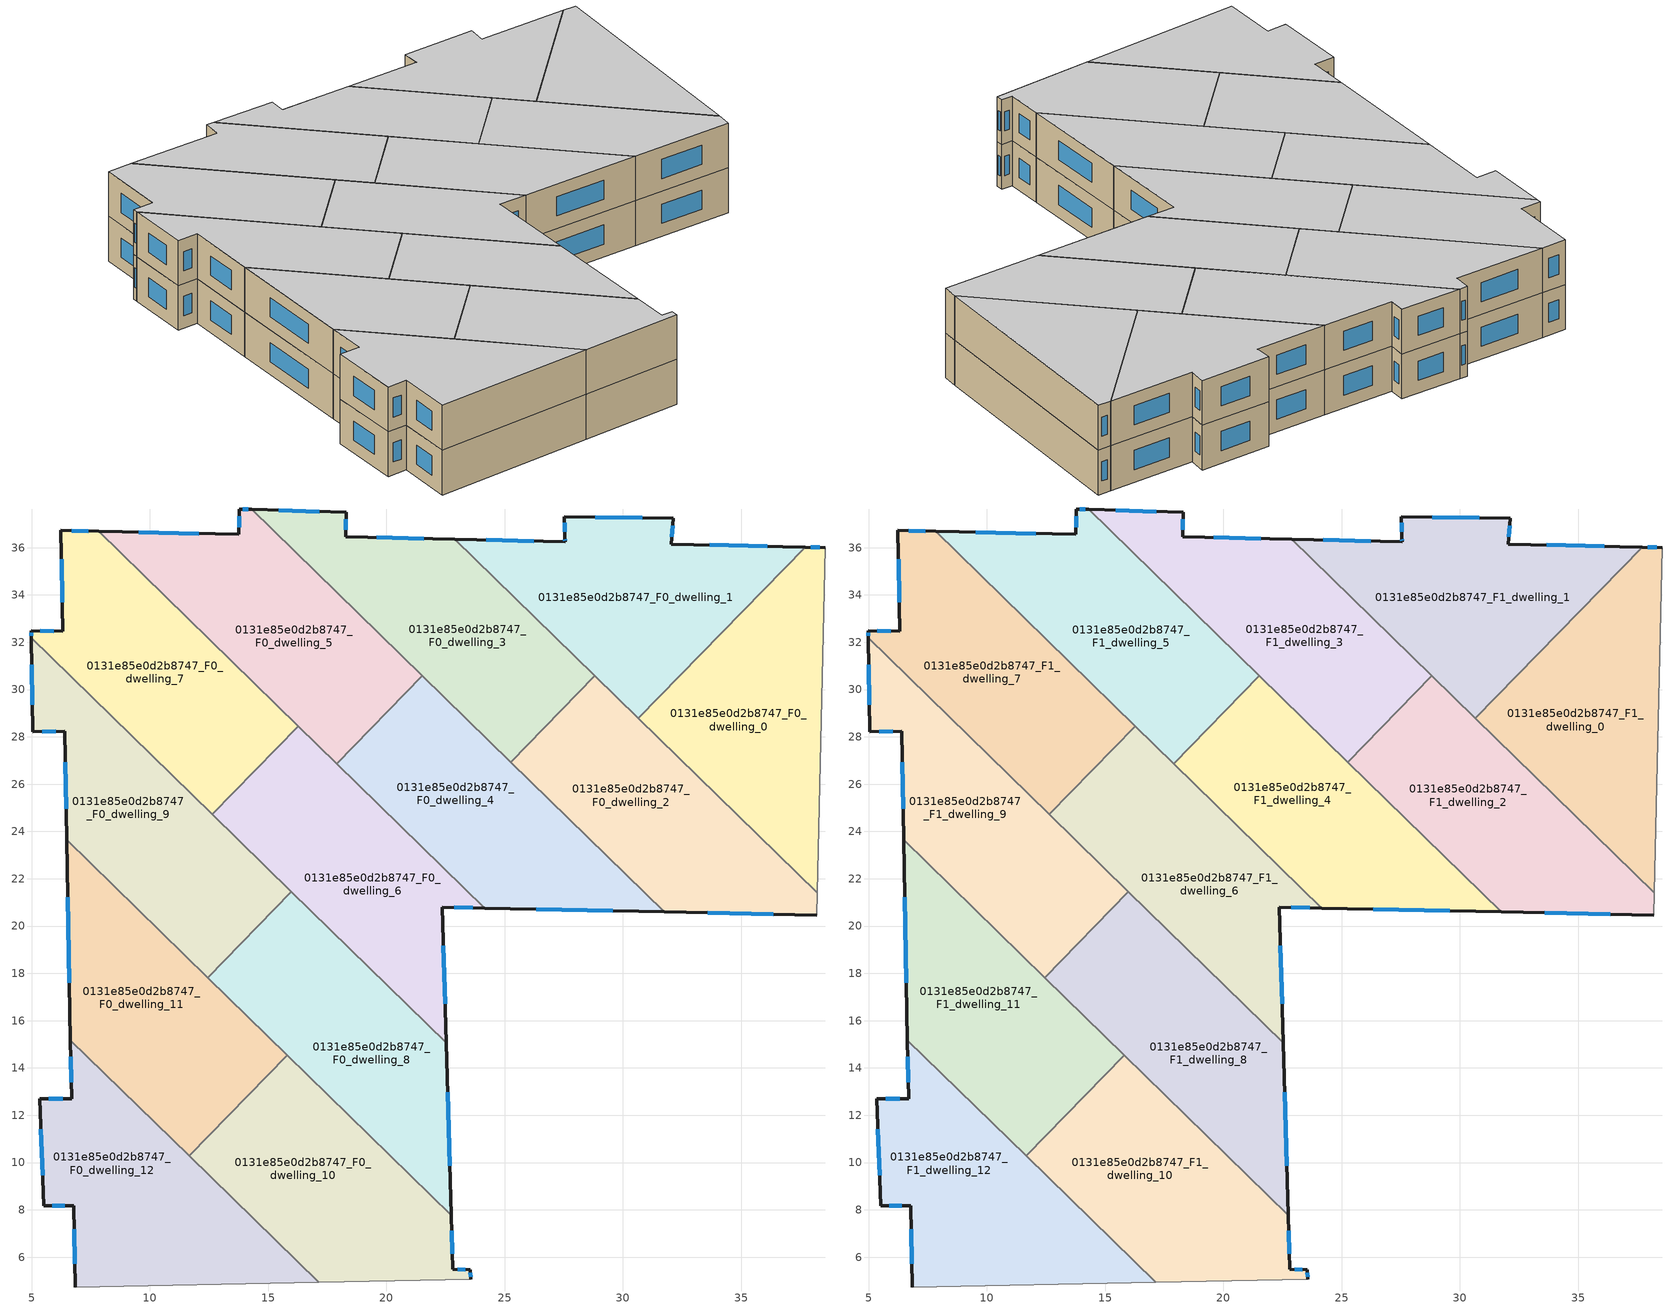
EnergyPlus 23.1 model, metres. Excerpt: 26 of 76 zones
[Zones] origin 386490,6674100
0131e85e0d2b8747_F0_dwelling_0
 floor ground (EU_floor_Construction): 38.56,36 38.22,21.4 30.66,28.79 37.72,36.02 z0
 wall outside (EU_wall_Construction): 38.56,36 37.72,36.02 z0:3
 wall to 0131e85e0d2b8747_F0_dwelling_1 (EU_wall_Construction): 37.72,36.02 30.66,28.79 z0:3
 wall adiabatic (EU_wall_Construction): 38.22,21.4 38.56,36 z0:3
 wall to 0131e85e0d2b8747_F0_dwelling_2 (EU_wall_Construction): 30.66,28.79 38.22,21.4 z0:3
 window (EU_Window_Construction): 38.32,36.01 37.96,36.02 z0.86:2.14
0131e85e0d2b8747_F0_dwelling_1
 floor ground (EU_floor_Construction): 37.72,36.02 30.66,28.79 22.9,36.36 27.56,36.25 27.55,36.41 27.53,37.3 32.13,37.24 32.05,36.15 z0
 wall outside (EU_wall_Construction): 37.72,36.02 32.05,36.15 32.13,37.24 27.53,37.3 27.55,36.41 27.56,36.25 22.9,36.36 z0:3
 wall to 0131e85e0d2b8747_F0_dwelling_3 (EU_wall_Construction): 22.9,36.36 28.82,30.58 z0:3
 wall to 0131e85e0d2b8747_F0_dwelling_2 (EU_wall_Construction): 28.82,30.58 30.65,28.79 z0:3
 window (EU_Window_Construction): 26.23,36.28 24.23,36.33 / 27.56,36.37 27.56,36.3 / 27.54,37.05 27.55,36.67 / 30.81,37.25 28.84,37.28 / 32.08,36.46 32.11,36.92 / 36.1,36.06 33.67,36.11 z0.86:2.14
0131e85e0d2b8747_F0_dwelling_10
 floor ground (EU_floor_Construction): 22.75,7.77 22.82,5.5 23.55,5.46 23.57,5.06 17.14,4.94 11.66,10.28 15.82,14.54 z0
 wall outside (EU_wall_Construction): 23.57,5.06 23.55,5.46 22.82,5.5 22.75,7.77 z0:3
 wall to 0131e85e0d2b8747_F0_dwelling_11 (EU_wall_Construction): 15.82,14.54 11.66,10.28 z0:3
 wall adiabatic (EU_wall_Construction): 17.14,4.94 23.57,5.06 z0:3
 wall to 0131e85e0d2b8747_F0_dwelling_12 (EU_wall_Construction): 11.66,10.28 17.14,4.94 z0:3
 wall to 0131e85e0d2b8747_F0_dwelling_8 (EU_wall_Construction): 22.75,7.77 15.82,14.54 z0:3
 window (EU_Window_Construction): 22.8,6.15 22.77,7.12 / 23.34,5.47 23.03,5.49 / 23.57,5.18 23.56,5.35 z0.86:2.14
0131e85e0d2b8747_F0_dwelling_11
 floor ground (EU_floor_Construction): 15.82,14.54 11.66,10.28 6.65,15.17 6.49,23.64 z0
 wall outside (EU_wall_Construction): 6.49,23.64 6.65,15.17 z0:3
 wall to 0131e85e0d2b8747_F0_dwelling_9 (EU_wall_Construction): 12.45,17.82 6.49,23.64 z0:3
 wall to 0131e85e0d2b8747_F0_dwelling_12 (EU_wall_Construction): 6.65,15.17 11.66,10.28 z0:3
 wall to 0131e85e0d2b8747_F0_dwelling_8 (EU_wall_Construction): 15.82,14.54 12.45,17.82 z0:3
 window (EU_Window_Construction): 6.53,21.22 6.6,17.59 z0.86:2.14
0131e85e0d2b8747_F0_dwelling_12
 floor ground (EU_floor_Construction): 17.14,4.94 6.84,4.74 6.78,8.16 5.51,8.18 5.36,12.7 6.69,12.69 6.65,15.17 z0
 wall outside (EU_wall_Construction): 6.65,15.17 6.69,12.69 5.36,12.7 5.51,8.18 6.78,8.16 6.84,4.74 z0:3
 wall adiabatic (EU_wall_Construction): 6.84,4.74 17.14,4.94 z0:3
 window (EU_Window_Construction): 5.4,11.4 5.46,9.47 / 6.31,12.69 5.74,12.69 / 6.66,14.47 6.68,13.4 / 6.8,7.19 6.82,5.72 / 5.87,8.17 6.41,8.17 z0.86:2.14
0131e85e0d2b8747_F0_dwelling_2
 floor ground (EU_floor_Construction): 38.22,21.4 38.2,20.46 31.75,20.6 25.26,26.93 28.82,30.58 z0
 wall outside (EU_wall_Construction): 31.75,20.6 38.2,20.46 z0:3
 wall to 0131e85e0d2b8747_F0_dwelling_3 (EU_wall_Construction): 28.82,30.58 25.26,26.93 z0:3
 wall adiabatic (EU_wall_Construction): 38.2,20.46 38.22,21.4 z0:3
 wall to 0131e85e0d2b8747_F0_dwelling_4 (EU_wall_Construction): 25.26,26.93 31.75,20.6 z0:3
 window (EU_Window_Construction): 33.59,20.56 36.36,20.5 z0.86:2.14
0131e85e0d2b8747_F0_dwelling_3
 floor ground (EU_floor_Construction): 22.9,36.36 28.82,30.58 25.26,26.93 14.31,37.62 18.3,37.49 18.28,36.46 z0
 wall outside (EU_wall_Construction): 22.9,36.36 18.28,36.46 18.3,37.49 14.31,37.62 z0:3
 wall to 0131e85e0d2b8747_F0_dwelling_5 (EU_wall_Construction): 14.31,37.62 21.53,30.58 z0:3
 wall to 0131e85e0d2b8747_F0_dwelling_4 (EU_wall_Construction): 21.53,30.57 25.26,26.93 z0:3
 window (EU_Window_Construction): 17.16,37.52 15.45,37.58 / 18.28,36.75 18.29,37.19 / 21.58,36.38 19.6,36.43 z0.86:2.14
0131e85e0d2b8747_F0_dwelling_4
 floor ground (EU_floor_Construction): 31.75,20.6 24.17,20.76 17.91,26.87 21.53,30.58 z0
 wall outside (EU_wall_Construction): 24.17,20.76 31.75,20.6 z0:3
 wall to 0131e85e0d2b8747_F0_dwelling_5 (EU_wall_Construction): 21.53,30.58 17.91,26.87 z0:3
 wall to 0131e85e0d2b8747_F0_dwelling_6 (EU_wall_Construction): 17.91,26.87 24.17,20.76 z0:3
 window (EU_Window_Construction): 26.33,20.72 29.58,20.65 z0.86:2.14
0131e85e0d2b8747_F0_dwelling_5
 floor ground (EU_floor_Construction): 21.53,30.58 17.91,26.87 7.84,36.69 13.77,36.56 13.79,37.63 14.31,37.62 z0
 wall outside (EU_wall_Construction): 14.31,37.62 13.79,37.63 13.77,36.56 7.84,36.69 z0:3
 wall to 0131e85e0d2b8747_F0_dwelling_7 (EU_wall_Construction): 7.84,36.69 16.28,28.46 z0:3
 wall to 0131e85e0d2b8747_F0_dwelling_6 (EU_wall_Construction): 16.28,28.46 17.91,26.87 z0:3
 window (EU_Window_Construction): 13.79,37.33 13.78,36.87 / 14.16,37.62 13.94,37.63 / 12.08,36.6 9.54,36.65 z0.86:2.14
0131e85e0d2b8747_F0_dwelling_6
 floor ground (EU_floor_Construction): 24.17,20.76 22.36,20.8 22.53,15.07 12.64,24.72 16.28,28.46 z0
 wall outside (EU_wall_Construction): 22.53,15.07 22.36,20.8 24.17,20.76 z0:3
 wall to 0131e85e0d2b8747_F0_dwelling_7 (EU_wall_Construction): 16.28,28.46 12.64,24.72 z0:3
 wall to 0131e85e0d2b8747_F0_dwelling_8 (EU_wall_Construction): 15.99,21.45 22.53,15.07 z0:3
 wall to 0131e85e0d2b8747_F0_dwelling_9 (EU_wall_Construction): 12.64,24.72 15.99,21.45 z0:3
 window (EU_Window_Construction): 22.48,16.71 22.41,19.16 / 22.88,20.79 23.65,20.77 z0.86:2.14
0131e85e0d2b8747_F0_dwelling_7
 floor ground (EU_floor_Construction): 16.28,28.46 12.64,24.72 4.99,32.18 4.99,32.48 6.32,32.47 6.24,36.72 7.84,36.69 z0
 wall outside (EU_wall_Construction): 7.84,36.69 6.24,36.72 6.32,32.47 4.99,32.48 4.99,32.18 z0:3
 wall to 0131e85e0d2b8747_F0_dwelling_9 (EU_wall_Construction): 4.99,32.18 12.64,24.72 z0:3
 window (EU_Window_Construction): 4.99,32.4 4.99,32.27 / 5.94,32.47 5.37,32.48 / 6.27,35.51 6.3,33.69 / 7.39,36.7 6.7,36.71 z0.86:2.14
0131e85e0d2b8747_F0_dwelling_8
 floor ground (EU_floor_Construction): 22.53,15.07 22.75,7.77 12.45,17.82 15.99,21.45 z0
 wall outside (EU_wall_Construction): 22.75,7.77 22.53,15.07 z0:3
 wall to 0131e85e0d2b8747_F0_dwelling_9 (EU_wall_Construction): 15.99,21.45 12.45,17.82 z0:3
 window (EU_Window_Construction): 22.69,9.86 22.59,12.98 z0.86:2.14
0131e85e0d2b8747_F0_dwelling_9
 floor ground (EU_floor_Construction): 6.4,28.23 5.06,28.22 4.99,32.18 15.99,21.45 12.45,17.82 6.49,23.64 z0
 wall outside (EU_wall_Construction): 4.99,32.18 5.06,28.22 6.4,28.23 6.49,23.64 z0:3
 window (EU_Window_Construction): 6.43,26.92 6.46,24.95 / 5.44,28.23 6.02,28.23 / 5.01,31.05 5.04,29.35 z0.86:2.14
0131e85e0d2b8747_F1_dwelling_0
 floor to 0131e85e0d2b8747_F0_dwelling_0 (EU_floor_Construction): 38.56,36 38.22,21.4 30.66,28.79 37.72,36.02 z3
 wall outside (EU_wall_Construction): 38.56,36 37.72,36.02 z3:6
 wall to 0131e85e0d2b8747_F1_dwelling_1 (EU_wall_Construction): 37.72,36.02 30.66,28.79 z3:6
 wall adiabatic (EU_wall_Construction): 38.22,21.4 38.56,36 z3:6
 wall to 0131e85e0d2b8747_F1_dwelling_2 (EU_wall_Construction): 30.66,28.79 38.22,21.4 z3:6
 window (EU_Window_Construction): 38.32,36.01 37.96,36.02 z3.86:5.14
 ceiling to 0131e85e0d2b8747_F2_dwelling_0 (EU_floor_Construction): 38.22,21.4 38.56,36 37.72,36.02 30.66,28.79 z6
0131e85e0d2b8747_F1_dwelling_1
 floor to 0131e85e0d2b8747_F0_dwelling_1 (EU_floor_Construction): 37.72,36.02 30.66,28.79 22.9,36.36 27.56,36.25 27.55,36.41 27.53,37.3 32.13,37.24 32.05,36.15 z3
 wall outside (EU_wall_Construction): 37.72,36.02 32.05,36.15 32.13,37.24 27.53,37.3 27.55,36.41 27.56,36.25 22.9,36.36 z3:6
 wall to 0131e85e0d2b8747_F1_dwelling_3 (EU_wall_Construction): 22.9,36.36 28.82,30.58 z3:6
 wall to 0131e85e0d2b8747_F1_dwelling_2 (EU_wall_Construction): 28.82,30.58 30.65,28.79 z3:6
 window (EU_Window_Construction): 26.23,36.28 24.23,36.33 / 27.56,36.37 27.56,36.3 / 27.54,37.05 27.55,36.67 / 30.81,37.25 28.84,37.28 / 32.08,36.46 32.11,36.92 / 36.1,36.06 33.67,36.11 z3.86:5.14
 ceiling to 0131e85e0d2b8747_F2_dwelling_1 (EU_floor_Construction): 30.66,28.79 37.72,36.02 32.05,36.15 32.13,37.24 27.53,37.3 27.55,36.41 27.56,36.25 22.9,36.36 z6
0131e85e0d2b8747_F1_dwelling_10
 floor to 0131e85e0d2b8747_F0_dwelling_10 (EU_floor_Construction): 22.75,7.77 22.82,5.5 23.55,5.46 23.57,5.06 17.14,4.94 11.66,10.28 15.82,14.54 z3
 wall outside (EU_wall_Construction): 23.57,5.06 23.55,5.46 22.82,5.5 22.75,7.77 z3:6
 wall to 0131e85e0d2b8747_F1_dwelling_11 (EU_wall_Construction): 15.82,14.54 11.66,10.28 z3:6
 wall adiabatic (EU_wall_Construction): 17.14,4.94 23.57,5.06 z3:6
 wall to 0131e85e0d2b8747_F1_dwelling_12 (EU_wall_Construction): 11.66,10.28 17.14,4.94 z3:6
 wall to 0131e85e0d2b8747_F1_dwelling_8 (EU_wall_Construction): 22.75,7.77 15.82,14.54 z3:6
 window (EU_Window_Construction): 22.8,6.15 22.77,7.12 / 23.34,5.47 23.03,5.49 / 23.57,5.18 23.56,5.35 z3.86:5.14
 ceiling to 0131e85e0d2b8747_F2_dwelling_10 (EU_floor_Construction): 23.57,5.06 23.55,5.46 22.82,5.5 22.75,7.77 15.82,14.54 11.66,10.28 17.14,4.94 z6
0131e85e0d2b8747_F1_dwelling_11
 floor to 0131e85e0d2b8747_F0_dwelling_11 (EU_floor_Construction): 15.82,14.54 11.66,10.28 6.65,15.17 6.49,23.64 z3
 wall outside (EU_wall_Construction): 6.49,23.64 6.65,15.17 z3:6
 wall to 0131e85e0d2b8747_F1_dwelling_9 (EU_wall_Construction): 12.45,17.82 6.49,23.64 z3:6
 wall to 0131e85e0d2b8747_F1_dwelling_12 (EU_wall_Construction): 6.65,15.17 11.66,10.28 z3:6
 wall to 0131e85e0d2b8747_F1_dwelling_8 (EU_wall_Construction): 15.82,14.54 12.45,17.82 z3:6
 window (EU_Window_Construction): 6.53,21.22 6.6,17.59 z3.86:5.14
 ceiling to 0131e85e0d2b8747_F2_dwelling_11 (EU_floor_Construction): 11.66,10.28 15.82,14.54 6.49,23.64 6.65,15.17 z6
0131e85e0d2b8747_F1_dwelling_12
 floor to 0131e85e0d2b8747_F0_dwelling_12 (EU_floor_Construction): 17.14,4.94 6.84,4.74 6.78,8.16 5.51,8.18 5.36,12.7 6.69,12.69 6.65,15.17 z3
 wall outside (EU_wall_Construction): 6.65,15.17 6.69,12.69 5.36,12.7 5.51,8.18 6.78,8.16 6.84,4.74 z3:6
 wall adiabatic (EU_wall_Construction): 6.84,4.74 17.14,4.94 z3:6
 window (EU_Window_Construction): 5.4,11.4 5.46,9.47 / 6.31,12.69 5.74,12.69 / 6.66,14.47 6.68,13.4 / 6.8,7.19 6.82,5.72 / 5.87,8.17 6.41,8.17 z3.86:5.14
 ceiling to 0131e85e0d2b8747_F2_dwelling_12 (EU_floor_Construction): 17.14,4.94 6.65,15.17 6.69,12.69 5.36,12.7 5.51,8.18 6.78,8.16 6.84,4.74 z6
0131e85e0d2b8747_F1_dwelling_2
 floor to 0131e85e0d2b8747_F0_dwelling_2 (EU_floor_Construction): 38.22,21.4 38.2,20.46 31.75,20.6 25.26,26.93 28.82,30.58 z3
 wall outside (EU_wall_Construction): 31.75,20.6 38.2,20.46 z3:6
 wall to 0131e85e0d2b8747_F1_dwelling_3 (EU_wall_Construction): 28.82,30.58 25.26,26.93 z3:6
 wall adiabatic (EU_wall_Construction): 38.2,20.46 38.22,21.4 z3:6
 wall to 0131e85e0d2b8747_F1_dwelling_4 (EU_wall_Construction): 25.26,26.93 31.75,20.6 z3:6
 window (EU_Window_Construction): 33.59,20.56 36.36,20.5 z3.86:5.14
 ceiling to 0131e85e0d2b8747_F2_dwelling_2 (EU_floor_Construction): 38.2,20.46 38.22,21.4 28.82,30.58 25.26,26.93 31.75,20.6 z6
0131e85e0d2b8747_F1_dwelling_3
 floor to 0131e85e0d2b8747_F0_dwelling_3 (EU_floor_Construction): 22.9,36.36 28.82,30.58 25.26,26.93 14.31,37.62 18.3,37.49 18.28,36.46 z3
 wall outside (EU_wall_Construction): 22.9,36.36 18.28,36.46 18.3,37.49 14.31,37.62 z3:6
 wall to 0131e85e0d2b8747_F1_dwelling_5 (EU_wall_Construction): 14.31,37.62 21.53,30.58 z3:6
 wall to 0131e85e0d2b8747_F1_dwelling_4 (EU_wall_Construction): 21.53,30.57 25.26,26.93 z3:6
 window (EU_Window_Construction): 17.16,37.52 15.45,37.58 / 18.28,36.75 18.29,37.19 / 21.58,36.38 19.6,36.43 z3.86:5.14
 ceiling to 0131e85e0d2b8747_F2_dwelling_3 (EU_floor_Construction): 25.26,26.93 28.82,30.58 22.9,36.36 18.28,36.46 18.3,37.49 14.31,37.62 z6
0131e85e0d2b8747_F1_dwelling_4
 floor to 0131e85e0d2b8747_F0_dwelling_4 (EU_floor_Construction): 31.75,20.6 24.17,20.76 17.91,26.87 21.53,30.58 z3
 wall outside (EU_wall_Construction): 24.17,20.76 31.75,20.6 z3:6
 wall to 0131e85e0d2b8747_F1_dwelling_5 (EU_wall_Construction): 21.53,30.58 17.91,26.87 z3:6
 wall to 0131e85e0d2b8747_F1_dwelling_6 (EU_wall_Construction): 17.91,26.87 24.17,20.76 z3:6
 window (EU_Window_Construction): 26.33,20.72 29.58,20.65 z3.86:5.14
 ceiling to 0131e85e0d2b8747_F2_dwelling_4 (EU_floor_Construction): 31.75,20.6 21.53,30.58 17.91,26.87 24.17,20.76 z6
0131e85e0d2b8747_F1_dwelling_5
 floor to 0131e85e0d2b8747_F0_dwelling_5 (EU_floor_Construction): 21.53,30.58 17.91,26.87 7.84,36.69 13.77,36.56 13.79,37.63 14.31,37.62 z3
 wall outside (EU_wall_Construction): 14.31,37.62 13.79,37.63 13.77,36.56 7.84,36.69 z3:6
 wall to 0131e85e0d2b8747_F1_dwelling_7 (EU_wall_Construction): 7.84,36.69 16.28,28.46 z3:6
 wall to 0131e85e0d2b8747_F1_dwelling_6 (EU_wall_Construction): 16.28,28.46 17.91,26.87 z3:6
 window (EU_Window_Construction): 13.79,37.33 13.78,36.87 / 14.16,37.62 13.94,37.63 / 12.08,36.6 9.54,36.65 z3.86:5.14
 ceiling to 0131e85e0d2b8747_F2_dwelling_5 (EU_floor_Construction): 17.91,26.87 21.53,30.58 14.31,37.62 13.79,37.63 13.77,36.56 7.84,36.69 z6
0131e85e0d2b8747_F1_dwelling_6
 floor to 0131e85e0d2b8747_F0_dwelling_6 (EU_floor_Construction): 24.17,20.76 22.36,20.8 22.53,15.07 12.64,24.72 16.28,28.46 z3
 wall outside (EU_wall_Construction): 22.53,15.07 22.36,20.8 24.17,20.76 z3:6
 wall to 0131e85e0d2b8747_F1_dwelling_7 (EU_wall_Construction): 16.28,28.46 12.64,24.72 z3:6
 wall to 0131e85e0d2b8747_F1_dwelling_8 (EU_wall_Construction): 15.99,21.45 22.53,15.07 z3:6
 wall to 0131e85e0d2b8747_F1_dwelling_9 (EU_wall_Construction): 12.64,24.72 15.99,21.45 z3:6
 window (EU_Window_Construction): 22.48,16.71 22.41,19.16 / 22.88,20.79 23.65,20.77 z3.86:5.14
 ceiling to 0131e85e0d2b8747_F2_dwelling_6 (EU_floor_Construction): 22.53,15.07 22.36,20.8 24.17,20.76 16.28,28.46 12.64,24.72 z6
0131e85e0d2b8747_F1_dwelling_7
 floor to 0131e85e0d2b8747_F0_dwelling_7 (EU_floor_Construction): 16.28,28.46 12.64,24.72 4.99,32.18 4.99,32.48 6.32,32.47 6.24,36.72 7.84,36.69 z3
 wall outside (EU_wall_Construction): 7.84,36.69 6.24,36.72 6.32,32.47 4.99,32.48 4.99,32.18 z3:6
 wall to 0131e85e0d2b8747_F1_dwelling_9 (EU_wall_Construction): 4.99,32.18 12.64,24.72 z3:6
 window (EU_Window_Construction): 4.99,32.4 4.99,32.27 / 5.94,32.47 5.37,32.48 / 6.27,35.51 6.3,33.69 / 7.39,36.7 6.7,36.71 z3.86:5.14
 ceiling to 0131e85e0d2b8747_F2_dwelling_7 (EU_floor_Construction): 12.64,24.72 16.28,28.46 7.84,36.69 6.24,36.72 6.32,32.47 4.99,32.48 4.99,32.18 z6
0131e85e0d2b8747_F1_dwelling_8
 floor to 0131e85e0d2b8747_F0_dwelling_8 (EU_floor_Construction): 22.53,15.07 22.75,7.77 12.45,17.82 15.99,21.45 z3
 wall outside (EU_wall_Construction): 22.75,7.77 22.53,15.07 z3:6
 wall to 0131e85e0d2b8747_F1_dwelling_9 (EU_wall_Construction): 15.99,21.45 12.45,17.82 z3:6
 window (EU_Window_Construction): 22.69,9.86 22.59,12.98 z3.86:5.14
 ceiling to 0131e85e0d2b8747_F2_dwelling_8 (EU_floor_Construction): 22.75,7.77 22.53,15.07 15.99,21.45 12.45,17.82 z6
0131e85e0d2b8747_F1_dwelling_9
 floor to 0131e85e0d2b8747_F0_dwelling_9 (EU_floor_Construction): 6.4,28.23 5.06,28.22 4.99,32.18 15.99,21.45 12.45,17.82 6.49,23.64 z3
 wall outside (EU_wall_Construction): 4.99,32.18 5.06,28.22 6.4,28.23 6.49,23.64 z3:6
 window (EU_Window_Construction): 6.43,26.92 6.46,24.95 / 5.44,28.23 6.02,28.23 / 5.01,31.05 5.04,29.35 z3.86:5.14
 ceiling to 0131e85e0d2b8747_F2_dwelling_9 (EU_floor_Construction): 12.45,17.82 15.99,21.45 4.99,32.18 5.06,28.22 6.4,28.23 6.49,23.64 z6
[Building]
EU S2 Campaign: North Axis=0; Terrain=City; Solar Distribution=FullExterior
[Site:Location]
Helsinki-Vantaa.AP: Latitude=60.317; Longitude=24.963; Time Zone=2; Elevation=54.6
[SizingPeriod:WeatherFileDays]
AnnualSizingPeriod: Begin Month=1; Begin Day of Month=1; End Month=12; End Day of Month=31; Day of Week for Start Day=Monday; Use Weather File Daylight Saving Period=No; Use Weather File Rain and Snow Indicators=No
[MATERIAL]
EU_InternalMass_Material: Roughness=MediumRough; Thickness=0.1; Conductivity=1; Density=1800; Specific Heat=900; Thermal Absorptance=0.9; Solar Absorptance=0.7; Visible Absorptance=0.7
[MATERIAL:NOMASS] Roughness=MediumRough; Thermal Absorptance=0.9; Solar Absorptance=0.7; Visible Absorptance=0.7
Name | Thermal Resistance
EU_wall_NoMass | 1.10183
EU_floor_NoMass | 1.70606
[WINDOWMATERIAL:SIMPLEGLAZINGSYSTEM]
EU_Window_SimpleGlazing: UFactor=3.11035; Solar Heat Gain Coefficient=0.8; Visible Transmittance=0.8
[CONSTRUCTION]
EU_wall_Construction: EU_wall_NoMass
EU_floor_Construction: EU_floor_NoMass
EU_Window_Construction: EU_Window_SimpleGlazing
EU_InternalMass_Construction: EU_InternalMass_Material
[ZONE] Type=1; Multiplier=1; Ceiling Height=autocalculate; Floor Area=autocalculate; Part of Total Floor Area=Yes
Name | Volume
0131e85e0d2b8747_F0_dwelling_0; 0131e85e0d2b8747_F1_dwelling_0; 0131e85e0d2b8747_F0_dwelling_10; 0131e85e0d2b8747_F1_dwelling_10; 0131e85e0d2b8747_F0_dwelling_3; 0131e85e0d2b8747_F1_dwelling_3 | 178.89
0131e85e0d2b8747_F0_dwelling_1; 0131e85e0d2b8747_F1_dwelling_1 | 178.906
0131e85e0d2b8747_F0_dwelling_11; 0131e85e0d2b8747_F1_dwelling_11 | 178.895
0131e85e0d2b8747_F0_dwelling_12; 0131e85e0d2b8747_F1_dwelling_12 | 178.912
0131e85e0d2b8747_F0_dwelling_2; 0131e85e0d2b8747_F1_dwelling_2 | 178.86
0131e85e0d2b8747_F0_dwelling_4; 0131e85e0d2b8747_F1_dwelling_4 | 178.893
0131e85e0d2b8747_F0_dwelling_5; 0131e85e0d2b8747_F1_dwelling_5 | 178.909
0131e85e0d2b8747_F0_dwelling_6; 0131e85e0d2b8747_F1_dwelling_6 | 178.903
0131e85e0d2b8747_F0_dwelling_7; 0131e85e0d2b8747_F1_dwelling_7 | 178.885
0131e85e0d2b8747_F0_dwelling_8; 0131e85e0d2b8747_F1_dwelling_8 | 178.927
0131e85e0d2b8747_F0_dwelling_9; 0131e85e0d2b8747_F1_dwelling_9 | 178.926
[INTERNALMASS] Construction=EU_InternalMass_Construction
Name | Zone or ZoneList | Surface Area
0131e85e0d2b8747_F0_dwelling_0_EU_InternalMass | 0131e85e0d2b8747_F0_dwelling_0 | 59.6307
0131e85e0d2b8747_F0_dwelling_1_EU_InternalMass | 0131e85e0d2b8747_F0_dwelling_1 | 59.6354
0131e85e0d2b8747_F0_dwelling_2_EU_InternalMass | 0131e85e0d2b8747_F0_dwelling_2 | 59.6209
0131e85e0d2b8747_F0_dwelling_3_EU_InternalMass | 0131e85e0d2b8747_F0_dwelling_3 | 59.6303
0131e85e0d2b8747_F0_dwelling_4_EU_InternalMass | 0131e85e0d2b8747_F0_dwelling_4 | 59.6337
0131e85e0d2b8747_F0_dwelling_5_EU_InternalMass | 0131e85e0d2b8747_F0_dwelling_5 | 59.6373
0131e85e0d2b8747_F0_dwelling_6_EU_InternalMass | 0131e85e0d2b8747_F0_dwelling_6 | 59.6331
0131e85e0d2b8747_F0_dwelling_7_EU_InternalMass | 0131e85e0d2b8747_F0_dwelling_7 | 59.6274
0131e85e0d2b8747_F0_dwelling_8_EU_InternalMass | 0131e85e0d2b8747_F0_dwelling_8 | 59.6416
0131e85e0d2b8747_F0_dwelling_9_EU_InternalMass | 0131e85e0d2b8747_F0_dwelling_9 | 59.6423
0131e85e0d2b8747_F0_dwelling_10_EU_InternalMass | 0131e85e0d2b8747_F0_dwelling_10 | 59.6286
0131e85e0d2b8747_F0_dwelling_11_EU_InternalMass | 0131e85e0d2b8747_F0_dwelling_11 | 59.6314
0131e85e0d2b8747_F0_dwelling_12_EU_InternalMass | 0131e85e0d2b8747_F0_dwelling_12 | 59.637
0131e85e0d2b8747_F1_dwelling_0_EU_InternalMass | 0131e85e0d2b8747_F1_dwelling_0 | 59.6307
0131e85e0d2b8747_F1_dwelling_1_EU_InternalMass | 0131e85e0d2b8747_F1_dwelling_1 | 59.6354
0131e85e0d2b8747_F1_dwelling_2_EU_InternalMass | 0131e85e0d2b8747_F1_dwelling_2 | 59.6209
0131e85e0d2b8747_F1_dwelling_3_EU_InternalMass | 0131e85e0d2b8747_F1_dwelling_3 | 59.6303
0131e85e0d2b8747_F1_dwelling_4_EU_InternalMass | 0131e85e0d2b8747_F1_dwelling_4 | 59.6337
0131e85e0d2b8747_F1_dwelling_5_EU_InternalMass | 0131e85e0d2b8747_F1_dwelling_5 | 59.6373
0131e85e0d2b8747_F1_dwelling_6_EU_InternalMass | 0131e85e0d2b8747_F1_dwelling_6 | 59.6331
0131e85e0d2b8747_F1_dwelling_7_EU_InternalMass | 0131e85e0d2b8747_F1_dwelling_7 | 59.6274
0131e85e0d2b8747_F1_dwelling_8_EU_InternalMass | 0131e85e0d2b8747_F1_dwelling_8 | 59.6416
0131e85e0d2b8747_F1_dwelling_9_EU_InternalMass | 0131e85e0d2b8747_F1_dwelling_9 | 59.6423
0131e85e0d2b8747_F1_dwelling_10_EU_InternalMass | 0131e85e0d2b8747_F1_dwelling_10 | 59.6286
0131e85e0d2b8747_F1_dwelling_11_EU_InternalMass | 0131e85e0d2b8747_F1_dwelling_11 | 59.6314
0131e85e0d2b8747_F1_dwelling_12_EU_InternalMass | 0131e85e0d2b8747_F1_dwelling_12 | 59.637
[OTHEREQUIPMENT] Fuel Type=Electricity; Design Level Calculation Method=Watts/Area; Power per Zone Floor Area=1; Fraction Latent=0; Fraction Radiant=0; Fraction Lost=0; Carbon Dioxide Generation Rate=0; EndUse Subcategory=EU_Step8_InternalGains
Name | Zone or ZoneList or Space or SpaceList | Schedule
EU_Step8_InternalGain_0131e85e0d2b8747_F0_dwelling_0_f000 | 0131e85e0d2b8747_F0_dwelling_0 | EU_Step8_GainSchedule_0131e85e0d2b8747_F0_dwelling_0_f000
EU_Step8_InternalGain_0131e85e0d2b8747_F0_dwelling_1_f000 | 0131e85e0d2b8747_F0_dwelling_1 | EU_Step8_GainSchedule_0131e85e0d2b8747_F0_dwelling_1_f000
EU_Step8_InternalGain_0131e85e0d2b8747_F0_dwelling_2_f000 | 0131e85e0d2b8747_F0_dwelling_2 | EU_Step8_GainSchedule_0131e85e0d2b8747_F0_dwelling_2_f000
EU_Step8_InternalGain_0131e85e0d2b8747_F0_dwelling_3_f000 | 0131e85e0d2b8747_F0_dwelling_3 | EU_Step8_GainSchedule_0131e85e0d2b8747_F0_dwelling_3_f000
EU_Step8_InternalGain_0131e85e0d2b8747_F0_dwelling_4_f000 | 0131e85e0d2b8747_F0_dwelling_4 | EU_Step8_GainSchedule_0131e85e0d2b8747_F0_dwelling_4_f000
EU_Step8_InternalGain_0131e85e0d2b8747_F0_dwelling_5_f000 | 0131e85e0d2b8747_F0_dwelling_5 | EU_Step8_GainSchedule_0131e85e0d2b8747_F0_dwelling_5_f000
EU_Step8_InternalGain_0131e85e0d2b8747_F0_dwelling_6_f000 | 0131e85e0d2b8747_F0_dwelling_6 | EU_Step8_GainSchedule_0131e85e0d2b8747_F0_dwelling_6_f000
EU_Step8_InternalGain_0131e85e0d2b8747_F0_dwelling_7_f000 | 0131e85e0d2b8747_F0_dwelling_7 | EU_Step8_GainSchedule_0131e85e0d2b8747_F0_dwelling_7_f000
EU_Step8_InternalGain_0131e85e0d2b8747_F0_dwelling_8_f000 | 0131e85e0d2b8747_F0_dwelling_8 | EU_Step8_GainSchedule_0131e85e0d2b8747_F0_dwelling_8_f000
EU_Step8_InternalGain_0131e85e0d2b8747_F0_dwelling_9_f000 | 0131e85e0d2b8747_F0_dwelling_9 | EU_Step8_GainSchedule_0131e85e0d2b8747_F0_dwelling_9_f000
EU_Step8_InternalGain_0131e85e0d2b8747_F0_dwelling_10_f000 | 0131e85e0d2b8747_F0_dwelling_10 | EU_Step8_GainSchedule_0131e85e0d2b8747_F0_dwelling_10_f000
EU_Step8_InternalGain_0131e85e0d2b8747_F0_dwelling_11_f000 | 0131e85e0d2b8747_F0_dwelling_11 | EU_Step8_GainSchedule_0131e85e0d2b8747_F0_dwelling_11_f000
EU_Step8_InternalGain_0131e85e0d2b8747_F0_dwelling_12_f000 | 0131e85e0d2b8747_F0_dwelling_12 | EU_Step8_GainSchedule_0131e85e0d2b8747_F0_dwelling_12_f000
EU_Step8_InternalGain_0131e85e0d2b8747_F1_dwelling_0_f000 | 0131e85e0d2b8747_F1_dwelling_0 | EU_Step8_GainSchedule_0131e85e0d2b8747_F1_dwelling_0_f000
EU_Step8_InternalGain_0131e85e0d2b8747_F1_dwelling_1_f000 | 0131e85e0d2b8747_F1_dwelling_1 | EU_Step8_GainSchedule_0131e85e0d2b8747_F1_dwelling_1_f000
EU_Step8_InternalGain_0131e85e0d2b8747_F1_dwelling_2_f000 | 0131e85e0d2b8747_F1_dwelling_2 | EU_Step8_GainSchedule_0131e85e0d2b8747_F1_dwelling_2_f000
EU_Step8_InternalGain_0131e85e0d2b8747_F1_dwelling_3_f000 | 0131e85e0d2b8747_F1_dwelling_3 | EU_Step8_GainSchedule_0131e85e0d2b8747_F1_dwelling_3_f000
EU_Step8_InternalGain_0131e85e0d2b8747_F1_dwelling_4_f000 | 0131e85e0d2b8747_F1_dwelling_4 | EU_Step8_GainSchedule_0131e85e0d2b8747_F1_dwelling_4_f000
EU_Step8_InternalGain_0131e85e0d2b8747_F1_dwelling_5_f000 | 0131e85e0d2b8747_F1_dwelling_5 | EU_Step8_GainSchedule_0131e85e0d2b8747_F1_dwelling_5_f000
EU_Step8_InternalGain_0131e85e0d2b8747_F1_dwelling_6_f000 | 0131e85e0d2b8747_F1_dwelling_6 | EU_Step8_GainSchedule_0131e85e0d2b8747_F1_dwelling_6_f000
EU_Step8_InternalGain_0131e85e0d2b8747_F1_dwelling_7_f000 | 0131e85e0d2b8747_F1_dwelling_7 | EU_Step8_GainSchedule_0131e85e0d2b8747_F1_dwelling_7_f000
EU_Step8_InternalGain_0131e85e0d2b8747_F1_dwelling_8_f000 | 0131e85e0d2b8747_F1_dwelling_8 | EU_Step8_GainSchedule_0131e85e0d2b8747_F1_dwelling_8_f000
EU_Step8_InternalGain_0131e85e0d2b8747_F1_dwelling_9_f000 | 0131e85e0d2b8747_F1_dwelling_9 | EU_Step8_GainSchedule_0131e85e0d2b8747_F1_dwelling_9_f000
EU_Step8_InternalGain_0131e85e0d2b8747_F1_dwelling_10_f000 | 0131e85e0d2b8747_F1_dwelling_10 | EU_Step8_GainSchedule_0131e85e0d2b8747_F1_dwelling_10_f000
EU_Step8_InternalGain_0131e85e0d2b8747_F1_dwelling_11_f000 | 0131e85e0d2b8747_F1_dwelling_11 | EU_Step8_GainSchedule_0131e85e0d2b8747_F1_dwelling_11_f000
EU_Step8_InternalGain_0131e85e0d2b8747_F1_dwelling_12_f000 | 0131e85e0d2b8747_F1_dwelling_12 | EU_Step8_GainSchedule_0131e85e0d2b8747_F1_dwelling_12_f000
[ZONEVENTILATION:DESIGNFLOWRATE] Schedule=EU_AlwaysOn; Design Flow Rate Calculation Method=AirChanges/Hour; Air Changes per Hour=0.756316; Ventilation Type=Natural; Fan Pressure Rise=0; Fan Total Efficiency=1; Constant Term Coefficient=1; Temperature Term Coefficient=0; Velocity Term Coefficient=0; Velocity Squared Term Coefficient=0; Minimum Indoor Temperature=-100; Maximum Indoor Temperature=100; Delta Temperature=-100; Minimum Outdoor Temperature=-100; Maximum Outdoor Temperature=100; Maximum Wind Speed=40
Name | Zone or ZoneList or Space or SpaceList
EU_ConstantAir_0131e85e0d2b8747_F0_dwelling_0 | 0131e85e0d2b8747_F0_dwelling_0
EU_ConstantAir_0131e85e0d2b8747_F0_dwelling_1 | 0131e85e0d2b8747_F0_dwelling_1
EU_ConstantAir_0131e85e0d2b8747_F0_dwelling_2 | 0131e85e0d2b8747_F0_dwelling_2
EU_ConstantAir_0131e85e0d2b8747_F0_dwelling_3 | 0131e85e0d2b8747_F0_dwelling_3
EU_ConstantAir_0131e85e0d2b8747_F0_dwelling_4 | 0131e85e0d2b8747_F0_dwelling_4
EU_ConstantAir_0131e85e0d2b8747_F0_dwelling_5 | 0131e85e0d2b8747_F0_dwelling_5
EU_ConstantAir_0131e85e0d2b8747_F0_dwelling_6 | 0131e85e0d2b8747_F0_dwelling_6
EU_ConstantAir_0131e85e0d2b8747_F0_dwelling_7 | 0131e85e0d2b8747_F0_dwelling_7
EU_ConstantAir_0131e85e0d2b8747_F0_dwelling_8 | 0131e85e0d2b8747_F0_dwelling_8
EU_ConstantAir_0131e85e0d2b8747_F0_dwelling_9 | 0131e85e0d2b8747_F0_dwelling_9
EU_ConstantAir_0131e85e0d2b8747_F0_dwelling_10 | 0131e85e0d2b8747_F0_dwelling_10
EU_ConstantAir_0131e85e0d2b8747_F0_dwelling_11 | 0131e85e0d2b8747_F0_dwelling_11
EU_ConstantAir_0131e85e0d2b8747_F0_dwelling_12 | 0131e85e0d2b8747_F0_dwelling_12
EU_ConstantAir_0131e85e0d2b8747_F1_dwelling_0 | 0131e85e0d2b8747_F1_dwelling_0
EU_ConstantAir_0131e85e0d2b8747_F1_dwelling_1 | 0131e85e0d2b8747_F1_dwelling_1
EU_ConstantAir_0131e85e0d2b8747_F1_dwelling_2 | 0131e85e0d2b8747_F1_dwelling_2
EU_ConstantAir_0131e85e0d2b8747_F1_dwelling_3 | 0131e85e0d2b8747_F1_dwelling_3
EU_ConstantAir_0131e85e0d2b8747_F1_dwelling_4 | 0131e85e0d2b8747_F1_dwelling_4
EU_ConstantAir_0131e85e0d2b8747_F1_dwelling_5 | 0131e85e0d2b8747_F1_dwelling_5
EU_ConstantAir_0131e85e0d2b8747_F1_dwelling_6 | 0131e85e0d2b8747_F1_dwelling_6
EU_ConstantAir_0131e85e0d2b8747_F1_dwelling_7 | 0131e85e0d2b8747_F1_dwelling_7
EU_ConstantAir_0131e85e0d2b8747_F1_dwelling_8 | 0131e85e0d2b8747_F1_dwelling_8
EU_ConstantAir_0131e85e0d2b8747_F1_dwelling_9 | 0131e85e0d2b8747_F1_dwelling_9
EU_ConstantAir_0131e85e0d2b8747_F1_dwelling_10 | 0131e85e0d2b8747_F1_dwelling_10
EU_ConstantAir_0131e85e0d2b8747_F1_dwelling_11 | 0131e85e0d2b8747_F1_dwelling_11
EU_ConstantAir_0131e85e0d2b8747_F1_dwelling_12 | 0131e85e0d2b8747_F1_dwelling_12
[HVACTEMPLATE:THERMOSTAT] Constant Heating Setpoint=20; Constant Cooling Setpoint=50
EU_HeatOnly_0131e85e0d2b8747_F0_dwelling_0; EU_HeatOnly_0131e85e0d2b8747_F0_dwelling_1; EU_HeatOnly_0131e85e0d2b8747_F0_dwelling_2; EU_HeatOnly_0131e85e0d2b8747_F0_dwelling_3; EU_HeatOnly_0131e85e0d2b8747_F0_dwelling_4; EU_HeatOnly_0131e85e0d2b8747_F0_dwelling_5; EU_HeatOnly_0131e85e0d2b8747_F0_dwelling_6; EU_HeatOnly_0131e85e0d2b8747_F0_dwelling_7; EU_HeatOnly_0131e85e0d2b8747_F0_dwelling_8; EU_HeatOnly_0131e85e0d2b8747_F0_dwelling_9; EU_HeatOnly_0131e85e0d2b8747_F0_dwelling_10; EU_HeatOnly_0131e85e0d2b8747_F0_dwelling_11; EU_HeatOnly_0131e85e0d2b8747_F0_dwelling_12; EU_HeatOnly_0131e85e0d2b8747_F1_dwelling_0; EU_HeatOnly_0131e85e0d2b8747_F1_dwelling_1; EU_HeatOnly_0131e85e0d2b8747_F1_dwelling_2; EU_HeatOnly_0131e85e0d2b8747_F1_dwelling_3; EU_HeatOnly_0131e85e0d2b8747_F1_dwelling_4; EU_HeatOnly_0131e85e0d2b8747_F1_dwelling_5; EU_HeatOnly_0131e85e0d2b8747_F1_dwelling_6; EU_HeatOnly_0131e85e0d2b8747_F1_dwelling_7; EU_HeatOnly_0131e85e0d2b8747_F1_dwelling_8; EU_HeatOnly_0131e85e0d2b8747_F1_dwelling_9; EU_HeatOnly_0131e85e0d2b8747_F1_dwelling_10; EU_HeatOnly_0131e85e0d2b8747_F1_dwelling_11; EU_HeatOnly_0131e85e0d2b8747_F1_dwelling_12; EU_HeatOnly_0131e85e0d2b8747_F2_dwelling_0; EU_HeatOnly_0131e85e0d2b8747_F2_dwelling_1; EU_HeatOnly_0131e85e0d2b8747_F2_dwelling_2; EU_HeatOnly_0131e85e0d2b8747_F2_dwelling_3; EU_HeatOnly_0131e85e0d2b8747_F2_dwelling_4; EU_HeatOnly_0131e85e0d2b8747_F2_dwelling_5; EU_HeatOnly_0131e85e0d2b8747_F2_dwelling_6; EU_HeatOnly_0131e85e0d2b8747_F2_dwelling_7; EU_HeatOnly_0131e85e0d2b8747_F2_dwelling_8; EU_HeatOnly_0131e85e0d2b8747_F2_dwelling_9; EU_HeatOnly_0131e85e0d2b8747_F2_dwelling_10; EU_HeatOnly_0131e85e0d2b8747_F2_dwelling_11; EU_HeatOnly_0131e85e0d2b8747_F2_dwelling_12; EU_HeatOnly_0131e85e0d2b8747_F3_dwelling_0; EU_HeatOnly_0131e85e0d2b8747_F3_dwelling_1; EU_HeatOnly_0131e85e0d2b8747_F3_dwelling_2; EU_HeatOnly_0131e85e0d2b8747_F3_dwelling_3; EU_HeatOnly_0131e85e0d2b8747_F3_dwelling_4; EU_HeatOnly_0131e85e0d2b8747_F3_dwelling_5; EU_HeatOnly_0131e85e0d2b8747_F3_dwelling_6; EU_HeatOnly_0131e85e0d2b8747_F3_dwelling_7; EU_HeatOnly_0131e85e0d2b8747_F3_dwelling_8; EU_HeatOnly_0131e85e0d2b8747_F3_dwelling_9; EU_HeatOnly_0131e85e0d2b8747_F3_dwelling_10; EU_HeatOnly_0131e85e0d2b8747_F3_dwelling_11; EU_HeatOnly_0131e85e0d2b8747_F3_dwelling_12; EU_HeatOnly_0131e85e0d2b8747_F4_dwelling_0; EU_HeatOnly_0131e85e0d2b8747_F4_dwelling_1; EU_HeatOnly_0131e85e0d2b8747_F4_dwelling_2; EU_HeatOnly_0131e85e0d2b8747_F4_dwelling_3; EU_HeatOnly_0131e85e0d2b8747_F4_dwelling_4; EU_HeatOnly_0131e85e0d2b8747_F4_dwelling_5; EU_HeatOnly_0131e85e0d2b8747_F4_dwelling_6; EU_HeatOnly_0131e85e0d2b8747_F4_dwelling_7; EU_HeatOnly_0131e85e0d2b8747_F4_dwelling_8; EU_HeatOnly_0131e85e0d2b8747_F4_dwelling_9; EU_HeatOnly_0131e85e0d2b8747_F4_dwelling_10; EU_HeatOnly_0131e85e0d2b8747_F4_dwelling_11; EU_HeatOnly_0131e85e0d2b8747_F5_dwelling_0; EU_HeatOnly_0131e85e0d2b8747_F5_dwelling_1; EU_HeatOnly_0131e85e0d2b8747_F5_dwelling_2; EU_HeatOnly_0131e85e0d2b8747_F5_dwelling_3; EU_HeatOnly_0131e85e0d2b8747_F5_dwelling_4; EU_HeatOnly_0131e85e0d2b8747_F5_dwelling_5; EU_HeatOnly_0131e85e0d2b8747_F5_dwelling_6; EU_HeatOnly_0131e85e0d2b8747_F5_dwelling_7; EU_HeatOnly_0131e85e0d2b8747_F5_dwelling_8; EU_HeatOnly_0131e85e0d2b8747_F5_dwelling_9; EU_HeatOnly_0131e85e0d2b8747_F5_dwelling_10; EU_HeatOnly_0131e85e0d2b8747_F5_dwelling_11
[HVACTEMPLATE:ZONE:IDEALLOADSAIRSYSTEM] System Availability Schedule=EU_AlwaysOn; Maximum Heating Supply Air Temperature=50; Minimum Cooling Supply Air Temperature=13; Maximum Heating Supply Air Humidity Ratio=0.0156; Minimum Cooling Supply Air Humidity Ratio=0.0077; Heating Limit=NoLimit; Cooling Limit=NoLimit; Heating Availability Schedule=EU_AlwaysOn; Cooling Availability Schedule=EU_CoolingOff; Dehumidification Control Type=ConstantSensibleHeatRatio; Cooling Sensible Heat Ratio=0.7; Dehumidification Setpoint=60; Humidification Control Type=None; Humidification Setpoint=30; Outdoor Air Method=None; Outdoor Air Flow Rate per Person=0.00944; Outdoor Air Flow Rate per Zone Floor Area=0; Outdoor Air Flow Rate per Zone=0; Demand Controlled Ventilation Type=None; Outdoor Air Economizer Type=NoEconomizer; Heat Recovery Type=None; Sensible Heat Recovery Effectiveness=0.7; Latent Heat Recovery Effectiveness=0.65
Name | Template Thermostat
0131e85e0d2b8747_F0_dwelling_0 | EU_HeatOnly_0131e85e0d2b8747_F0_dwelling_0
0131e85e0d2b8747_F0_dwelling_1 | EU_HeatOnly_0131e85e0d2b8747_F0_dwelling_1
0131e85e0d2b8747_F0_dwelling_2 | EU_HeatOnly_0131e85e0d2b8747_F0_dwelling_2
0131e85e0d2b8747_F0_dwelling_3 | EU_HeatOnly_0131e85e0d2b8747_F0_dwelling_3
0131e85e0d2b8747_F0_dwelling_4 | EU_HeatOnly_0131e85e0d2b8747_F0_dwelling_4
0131e85e0d2b8747_F0_dwelling_5 | EU_HeatOnly_0131e85e0d2b8747_F0_dwelling_5
0131e85e0d2b8747_F0_dwelling_6 | EU_HeatOnly_0131e85e0d2b8747_F0_dwelling_6
0131e85e0d2b8747_F0_dwelling_7 | EU_HeatOnly_0131e85e0d2b8747_F0_dwelling_7
0131e85e0d2b8747_F0_dwelling_8 | EU_HeatOnly_0131e85e0d2b8747_F0_dwelling_8
0131e85e0d2b8747_F0_dwelling_9 | EU_HeatOnly_0131e85e0d2b8747_F0_dwelling_9
0131e85e0d2b8747_F0_dwelling_10 | EU_HeatOnly_0131e85e0d2b8747_F0_dwelling_10
0131e85e0d2b8747_F0_dwelling_11 | EU_HeatOnly_0131e85e0d2b8747_F0_dwelling_11
0131e85e0d2b8747_F0_dwelling_12 | EU_HeatOnly_0131e85e0d2b8747_F0_dwelling_12
0131e85e0d2b8747_F1_dwelling_0 | EU_HeatOnly_0131e85e0d2b8747_F1_dwelling_0
0131e85e0d2b8747_F1_dwelling_1 | EU_HeatOnly_0131e85e0d2b8747_F1_dwelling_1
0131e85e0d2b8747_F1_dwelling_2 | EU_HeatOnly_0131e85e0d2b8747_F1_dwelling_2
0131e85e0d2b8747_F1_dwelling_3 | EU_HeatOnly_0131e85e0d2b8747_F1_dwelling_3
0131e85e0d2b8747_F1_dwelling_4 | EU_HeatOnly_0131e85e0d2b8747_F1_dwelling_4
0131e85e0d2b8747_F1_dwelling_5 | EU_HeatOnly_0131e85e0d2b8747_F1_dwelling_5
0131e85e0d2b8747_F1_dwelling_6 | EU_HeatOnly_0131e85e0d2b8747_F1_dwelling_6
0131e85e0d2b8747_F1_dwelling_7 | EU_HeatOnly_0131e85e0d2b8747_F1_dwelling_7
0131e85e0d2b8747_F1_dwelling_8 | EU_HeatOnly_0131e85e0d2b8747_F1_dwelling_8
0131e85e0d2b8747_F1_dwelling_9 | EU_HeatOnly_0131e85e0d2b8747_F1_dwelling_9
0131e85e0d2b8747_F1_dwelling_10 | EU_HeatOnly_0131e85e0d2b8747_F1_dwelling_10
0131e85e0d2b8747_F1_dwelling_11 | EU_HeatOnly_0131e85e0d2b8747_F1_dwelling_11
0131e85e0d2b8747_F1_dwelling_12 | EU_HeatOnly_0131e85e0d2b8747_F1_dwelling_12
[SIZING:ZONE] Zone Cooling Design Supply Air Temperature Input Method=SupplyAirTemperature; Zone Cooling Design Supply Air Temperature=13; Zone Heating Design Supply Air Temperature Input Method=SupplyAirTemperature; Zone Heating Design Supply Air Temperature=50; Zone Cooling Design Supply Air Humidity Ratio=0.008; Zone Heating Design Supply Air Humidity Ratio=0.008; Cooling Design Air Flow Method=DesignDay; Cooling Design Air Flow Rate=0; Cooling Minimum Air Flow per Zone Floor Area=0.000762; Cooling Minimum Air Flow=0; Cooling Minimum Air Flow Fraction=0.2; Heating Design Air Flow Method=DesignDay; Heating Design Air Flow Rate=0; Heating Maximum Air Flow per Zone Floor Area=0.002032; Heating Maximum Air Flow=0.141576; Heating Maximum Air Flow Fraction=0.3; Account for Dedicated Outdoor Air System=No; Dedicated Outdoor Air System Control Strategy=NeutralSupplyAir; Dedicated Outdoor Air Low Setpoint Temperature for Design=autosize; Dedicated Outdoor Air High Setpoint Temperature for Design=autosize; Zone Load Sizing Method=Sensible Load Only No Latent Load; Zone Latent Cooling Design Supply Air Humidity Ratio Input Method=HumidityRatioDifference; Zone Cooling Design Supply Air Humidity Ratio Difference=0.005; Zone Latent Heating Design Supply Air Humidity Ratio Input Method=HumidityRatioDifference; Zone Humidification Design Supply Air Humidity Ratio Difference=0.005
0131e85e0d2b8747_F0_dwelling_0; 0131e85e0d2b8747_F0_dwelling_1; 0131e85e0d2b8747_F0_dwelling_2; 0131e85e0d2b8747_F0_dwelling_3; 0131e85e0d2b8747_F0_dwelling_4; 0131e85e0d2b8747_F0_dwelling_5; 0131e85e0d2b8747_F0_dwelling_6; 0131e85e0d2b8747_F0_dwelling_7; 0131e85e0d2b8747_F0_dwelling_8; 0131e85e0d2b8747_F0_dwelling_9; 0131e85e0d2b8747_F0_dwelling_10; 0131e85e0d2b8747_F0_dwelling_11; 0131e85e0d2b8747_F0_dwelling_12; 0131e85e0d2b8747_F1_dwelling_0; 0131e85e0d2b8747_F1_dwelling_1; 0131e85e0d2b8747_F1_dwelling_2; 0131e85e0d2b8747_F1_dwelling_3; 0131e85e0d2b8747_F1_dwelling_4; 0131e85e0d2b8747_F1_dwelling_5; 0131e85e0d2b8747_F1_dwelling_6; 0131e85e0d2b8747_F1_dwelling_7; 0131e85e0d2b8747_F1_dwelling_8; 0131e85e0d2b8747_F1_dwelling_9; 0131e85e0d2b8747_F1_dwelling_10; 0131e85e0d2b8747_F1_dwelling_11; 0131e85e0d2b8747_F1_dwelling_12
[SCHEDULE:CONSTANT]
Name | Hourly Value
EU_AlwaysOn | 1
EU_CoolingOff | 0
[SCHEDULE:FILE] Column Number=1; Rows to Skip at Top=0; Number of Hours of Data=8760; Column Separator=Comma; Interpolate to Timestep=No; Minutes per Item=60; Adjust Schedule for Daylight Savings=Yes
Name | File
EU_Step8_GainSchedule_0131e85e0d2b8747_F0_dwelling_0_f000 | ../../schedules/0131e85e0d2b8747/0131e85e0d2b8747_F0_dwelling_0_f000_gain.csv
EU_Step8_GainSchedule_0131e85e0d2b8747_F0_dwelling_1_f000 | ../../schedules/0131e85e0d2b8747/0131e85e0d2b8747_F0_dwelling_1_f000_gain.csv
EU_Step8_GainSchedule_0131e85e0d2b8747_F0_dwelling_2_f000 | ../../schedules/0131e85e0d2b8747/0131e85e0d2b8747_F0_dwelling_2_f000_gain.csv
EU_Step8_GainSchedule_0131e85e0d2b8747_F0_dwelling_3_f000 | ../../schedules/0131e85e0d2b8747/0131e85e0d2b8747_F0_dwelling_3_f000_gain.csv
EU_Step8_GainSchedule_0131e85e0d2b8747_F0_dwelling_4_f000 | ../../schedules/0131e85e0d2b8747/0131e85e0d2b8747_F0_dwelling_4_f000_gain.csv
EU_Step8_GainSchedule_0131e85e0d2b8747_F0_dwelling_5_f000 | ../../schedules/0131e85e0d2b8747/0131e85e0d2b8747_F0_dwelling_5_f000_gain.csv
EU_Step8_GainSchedule_0131e85e0d2b8747_F0_dwelling_6_f000 | ../../schedules/0131e85e0d2b8747/0131e85e0d2b8747_F0_dwelling_6_f000_gain.csv
EU_Step8_GainSchedule_0131e85e0d2b8747_F0_dwelling_7_f000 | ../../schedules/0131e85e0d2b8747/0131e85e0d2b8747_F0_dwelling_7_f000_gain.csv
EU_Step8_GainSchedule_0131e85e0d2b8747_F0_dwelling_8_f000 | ../../schedules/0131e85e0d2b8747/0131e85e0d2b8747_F0_dwelling_8_f000_gain.csv
EU_Step8_GainSchedule_0131e85e0d2b8747_F0_dwelling_9_f000 | ../../schedules/0131e85e0d2b8747/0131e85e0d2b8747_F0_dwelling_9_f000_gain.csv
EU_Step8_GainSchedule_0131e85e0d2b8747_F0_dwelling_10_f000 | ../../schedules/0131e85e0d2b8747/0131e85e0d2b8747_F0_dwelling_10_f000_gain.csv
EU_Step8_GainSchedule_0131e85e0d2b8747_F0_dwelling_11_f000 | ../../schedules/0131e85e0d2b8747/0131e85e0d2b8747_F0_dwelling_11_f000_gain.csv
EU_Step8_GainSchedule_0131e85e0d2b8747_F0_dwelling_12_f000 | ../../schedules/0131e85e0d2b8747/0131e85e0d2b8747_F0_dwelling_12_f000_gain.csv
EU_Step8_GainSchedule_0131e85e0d2b8747_F1_dwelling_0_f000 | ../../schedules/0131e85e0d2b8747/0131e85e0d2b8747_F1_dwelling_0_f000_gain.csv
EU_Step8_GainSchedule_0131e85e0d2b8747_F1_dwelling_1_f000 | ../../schedules/0131e85e0d2b8747/0131e85e0d2b8747_F1_dwelling_1_f000_gain.csv
EU_Step8_GainSchedule_0131e85e0d2b8747_F1_dwelling_2_f000 | ../../schedules/0131e85e0d2b8747/0131e85e0d2b8747_F1_dwelling_2_f000_gain.csv
EU_Step8_GainSchedule_0131e85e0d2b8747_F1_dwelling_3_f000 | ../../schedules/0131e85e0d2b8747/0131e85e0d2b8747_F1_dwelling_3_f000_gain.csv
EU_Step8_GainSchedule_0131e85e0d2b8747_F1_dwelling_4_f000 | ../../schedules/0131e85e0d2b8747/0131e85e0d2b8747_F1_dwelling_4_f000_gain.csv
EU_Step8_GainSchedule_0131e85e0d2b8747_F1_dwelling_5_f000 | ../../schedules/0131e85e0d2b8747/0131e85e0d2b8747_F1_dwelling_5_f000_gain.csv
EU_Step8_GainSchedule_0131e85e0d2b8747_F1_dwelling_6_f000 | ../../schedules/0131e85e0d2b8747/0131e85e0d2b8747_F1_dwelling_6_f000_gain.csv
EU_Step8_GainSchedule_0131e85e0d2b8747_F1_dwelling_7_f000 | ../../schedules/0131e85e0d2b8747/0131e85e0d2b8747_F1_dwelling_7_f000_gain.csv
EU_Step8_GainSchedule_0131e85e0d2b8747_F1_dwelling_8_f000 | ../../schedules/0131e85e0d2b8747/0131e85e0d2b8747_F1_dwelling_8_f000_gain.csv
EU_Step8_GainSchedule_0131e85e0d2b8747_F1_dwelling_9_f000 | ../../schedules/0131e85e0d2b8747/0131e85e0d2b8747_F1_dwelling_9_f000_gain.csv
EU_Step8_GainSchedule_0131e85e0d2b8747_F1_dwelling_10_f000 | ../../schedules/0131e85e0d2b8747/0131e85e0d2b8747_F1_dwelling_10_f000_gain.csv
EU_Step8_GainSchedule_0131e85e0d2b8747_F1_dwelling_11_f000 | ../../schedules/0131e85e0d2b8747/0131e85e0d2b8747_F1_dwelling_11_f000_gain.csv
EU_Step8_GainSchedule_0131e85e0d2b8747_F1_dwelling_12_f000 | ../../schedules/0131e85e0d2b8747/0131e85e0d2b8747_F1_dwelling_12_f000_gain.csv
